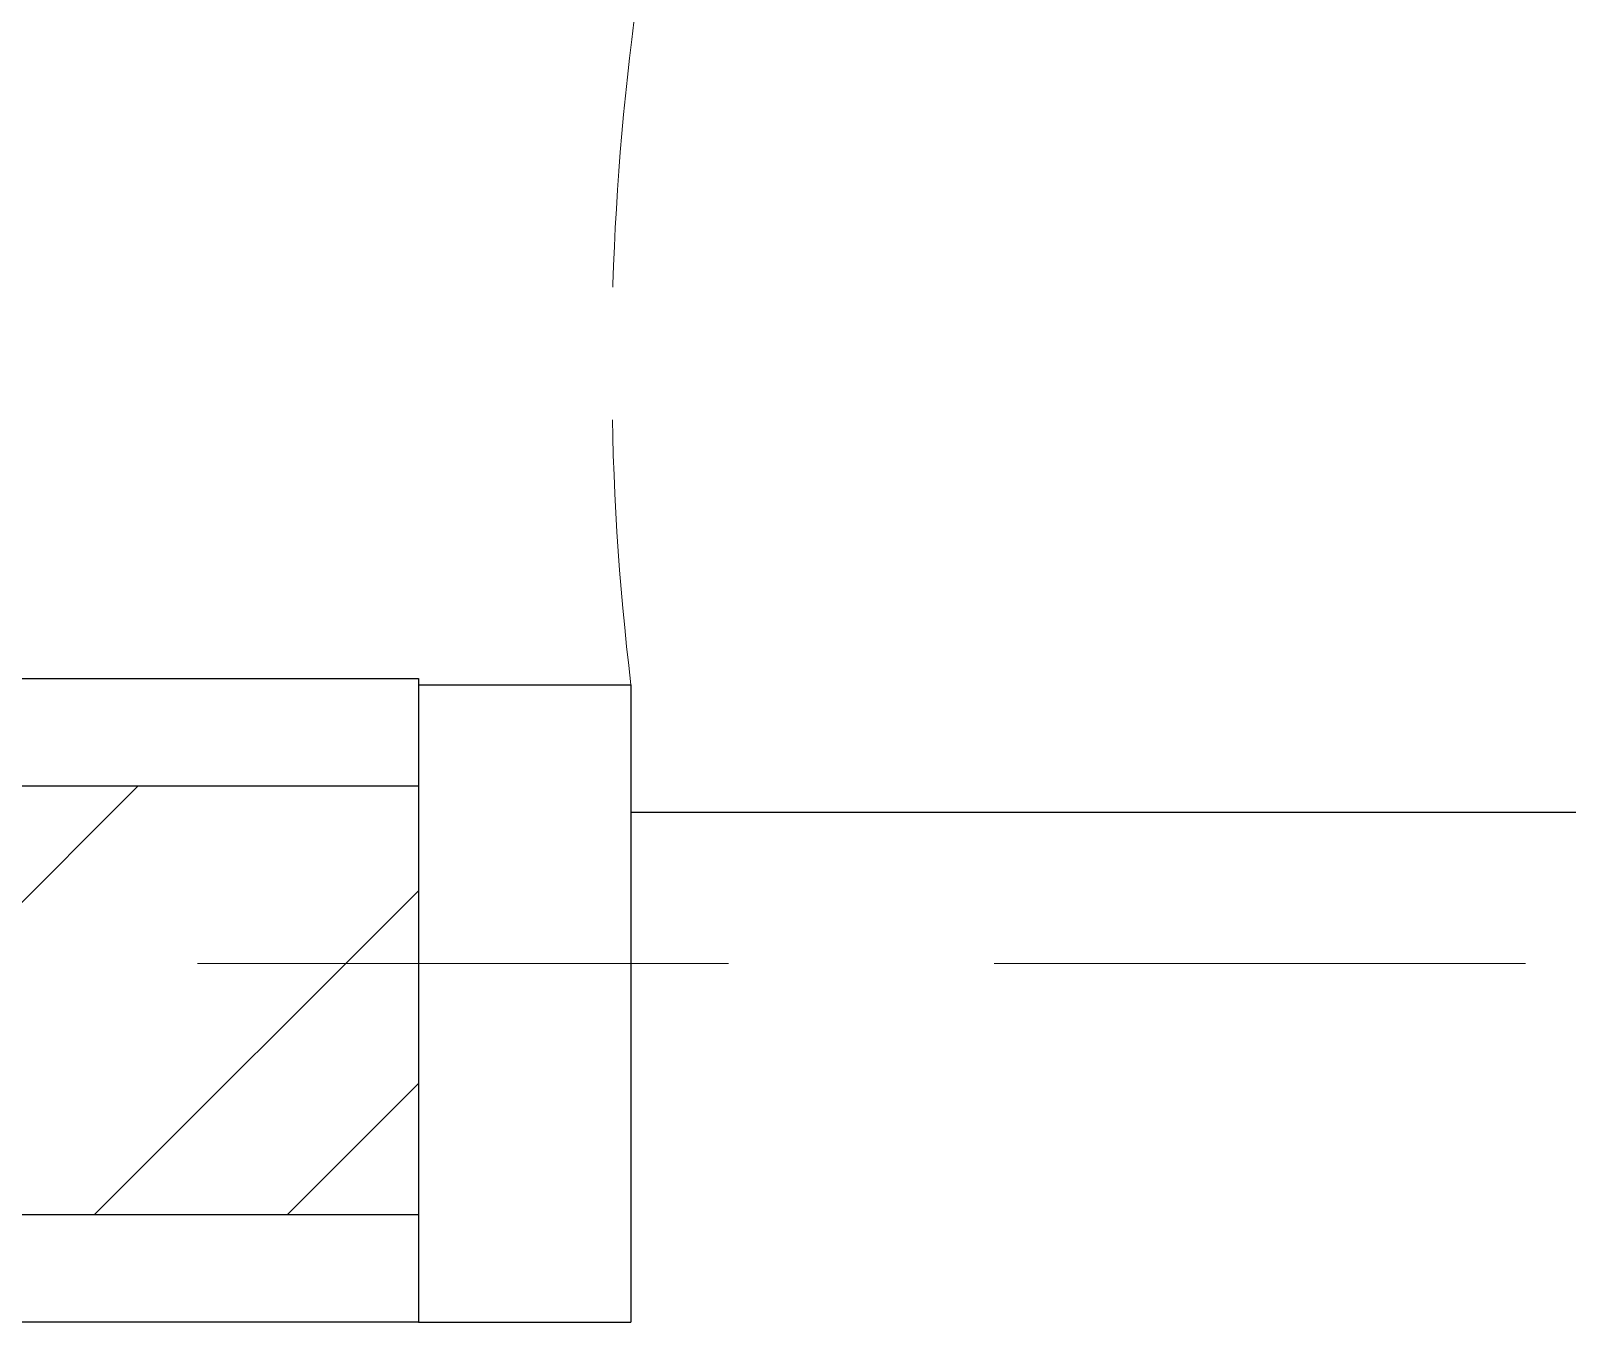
# Model space of a CAD drawing. Header units: millimetres. Extents: x 8 to 218431, y 13 to 56484.
# Drawn here: x 35907.2 to 36268.8, y 20698.5 to 21002.3 of the extents above; entities that cross this region are included whole.
import ezdxf

# ---------------------------------------------------------------- set-up
doc = ezdxf.new("R2010")
doc.units = ezdxf.units.MM
doc.header["$MEASUREMENT"] = 0
doc.linetypes.add('HIDDEN', pattern=[0.375, 0.25, -0.125])
doc.linetypes.add('HIDDEN2', pattern=[0.1875, 0.125, -0.0625])
doc.layers.add('AS', color=8, linetype='HIDDEN2', lineweight=5)
doc.layers.add('HATCH', color=8, linetype='Continuous', lineweight=5)
doc.layers.add('WALL', color=255, linetype='Continuous')

# ---------------------------------------------------------------- blocks, each defined once
blk = doc.blocks.new('*U94')
at = {"layer": 'HATCH'}
h = blk.add_hatch(dxfattribs=at)
h.set_pattern_fill('ANSI32', color=0, scale=10)
h.set_pattern_definition([(45, (1680.43, -10567.46), (-67.3519, 67.3519), []), (45, (1725.33, -10567.46), (-67.3519, 67.3519), [])])
h.paths.add_polyline_path([(8691.62, -50), (8691.62, 50), (8245.96, 50), (8245.96, -50)])
at = {"layer": 'WALL', "color": 0}
for points in [[(8245.96, 75), (8691.62, 75), (8691.62, -75), (8245.96, -75)], [(8245.96, 50), (8691.62, 50), (8691.62, -50), (8245.96, -50)]]:
    blk.add_lwpolyline(points, close=True, dxfattribs=at)
blk = doc.blocks.new('SASA433')
for p, q in [((1831574.1648, 60725.2984), (1831573.9648, 60725.2984)), ((1831573.9648, 60725.2984), (1831573.9648, 60724.6984)), ((1831574.1648, 60725.2984), (1831574.1648, 60724.6984)), ((1831574.1648, 60724.6984), (1831573.9648, 60724.6984))]:
    blk.add_line(p, q)
at = {"color": 8, "linetype": 'HIDDEN', "lineweight": 5}
blk.add_arc((1831571.4655, 60725.5991), 2.5173, 353.1393, 96.8607, dxfattribs=at)
blk = doc.blocks.new('GRID')
at = {"layer": 'AS', "ltscale": 1000}
blk.add_line((1814236.02, 57751.24), (1830263.03, 57751.24), dxfattribs=at)

msp = doc.modelspace()

# ---------------------------------------------------------------- linework, layer by layer
msp.add_lwpolyline([(36048.45, 20818.48), (36748.45, 20818.48)])

# ---------------------------------------------------------------- block references
msp.add_blockref('GRID', (-1789164.58, -36968.38))
at = {"xscale": -249.9999999854481, "yscale": 249.9999999854481, "zscale": 249.9999999854481}
msp.add_blockref('SASA433', (457929539.63, -15160476.12), dxfattribs=at)
at = {"xscale": 1.009725849341427, "yscale": 1.009725849341427, "zscale": 1.009725849341427, "rotation": 180}
msp.add_blockref('*U94', (44324.61, 20774.21), dxfattribs=at)

doc.saveas('drawing.dxf')
